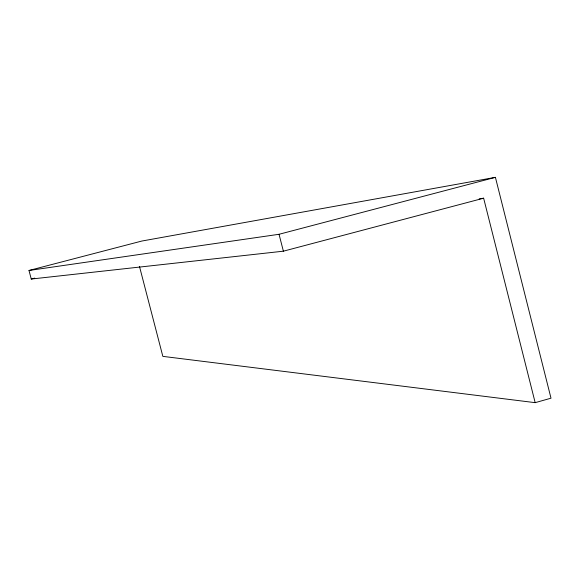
<?xml version="1.0" encoding="UTF-8"?>
<svg xmlns="http://www.w3.org/2000/svg" width="580" height="580" viewBox="0 0 580 580"><rect width="100%" height="100%" fill="white"/><g stroke="black" fill="none" stroke-linecap="round" stroke-linejoin="round"><path stroke-width="0.87" d="M535.173 402.658L551 398.192L495.414 177.342L141.846 241.041L29 270.476L31.247 279.045L283.381 251.183L483.64 198.2L535.173 402.658L162.842 356.367L139.512 266.553M29 270.476L279.045 234.284L495.414 177.342M31.247 279.045L34.727 278.132M479.167 198.889L483.64 198.2M279.045 234.284L283.381 251.183"/></g></svg>
